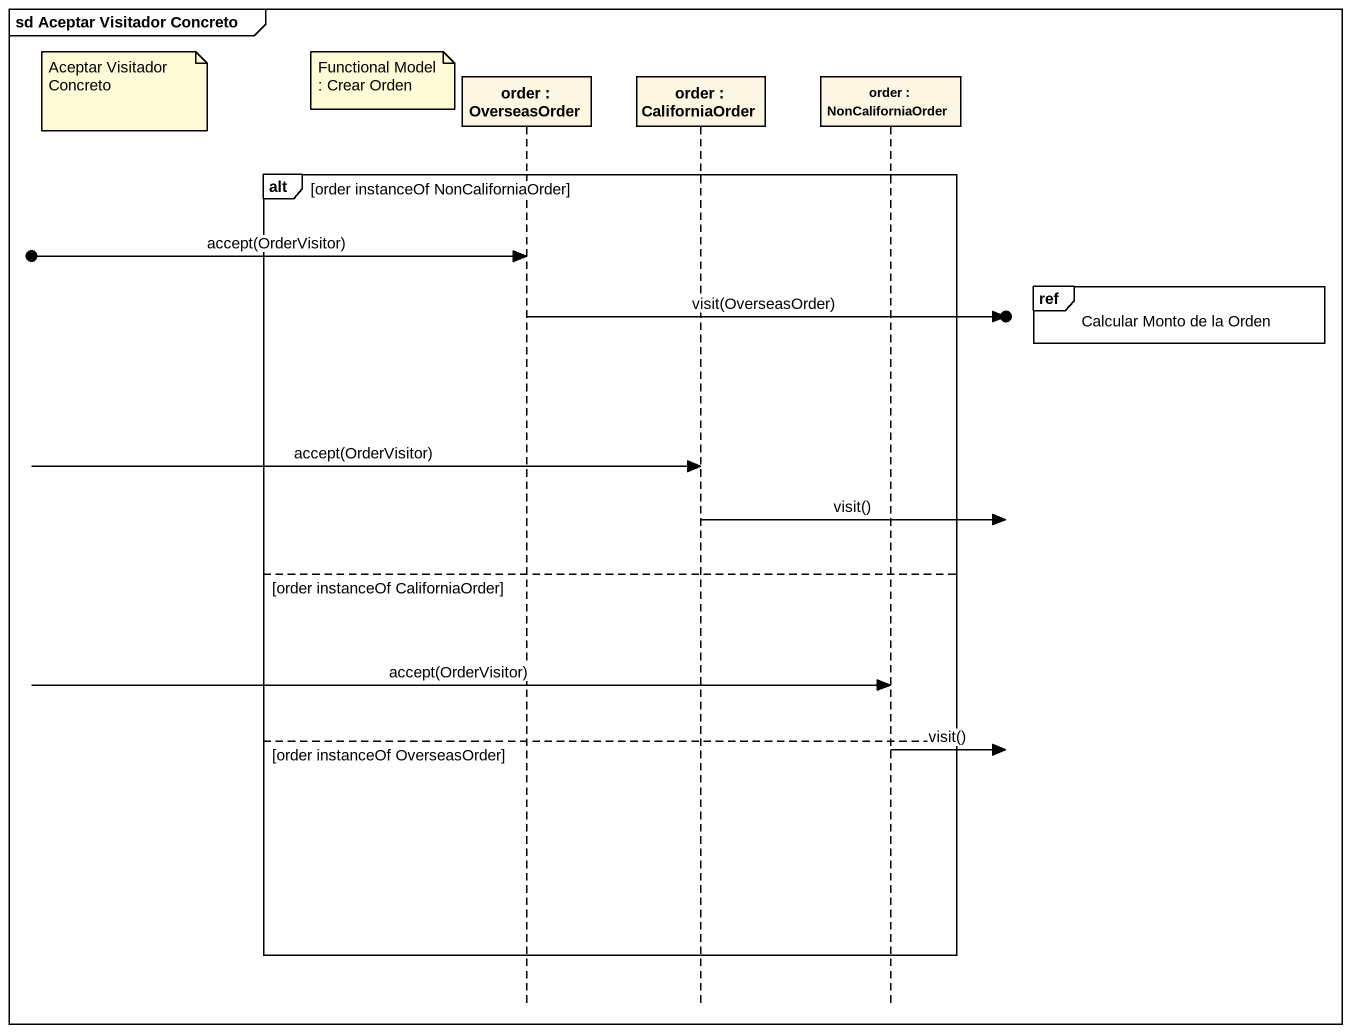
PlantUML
@startuml
mainframe sd Aceptar Visitador Concreto
hide footbox
participant "order : OverseasOrder" as order
participant "order : CaliforniaOrder" as order_2
participant "order : NonCaliforniaOrder" as order_3

note left of order : Functional Model : Crear Orden
note left of order : Aceptar Visitador Concreto
alt order instanceOf NonCaliforniaOrder
  [o-> order : accept(OrderVisitor)
  ref over order_3 : Calcular Monto de la Orden
  order ->o] : visit(OverseasOrder)
  [o-> order_2 : accept(OrderVisitor)
  order_2 ->o] : visit()
else order instanceOf CaliforniaOrder
  [o-> order_3 : accept(OrderVisitor)
else order instanceOf OverseasOrder
  order_3 ->o] : visit()
end
@enduml
